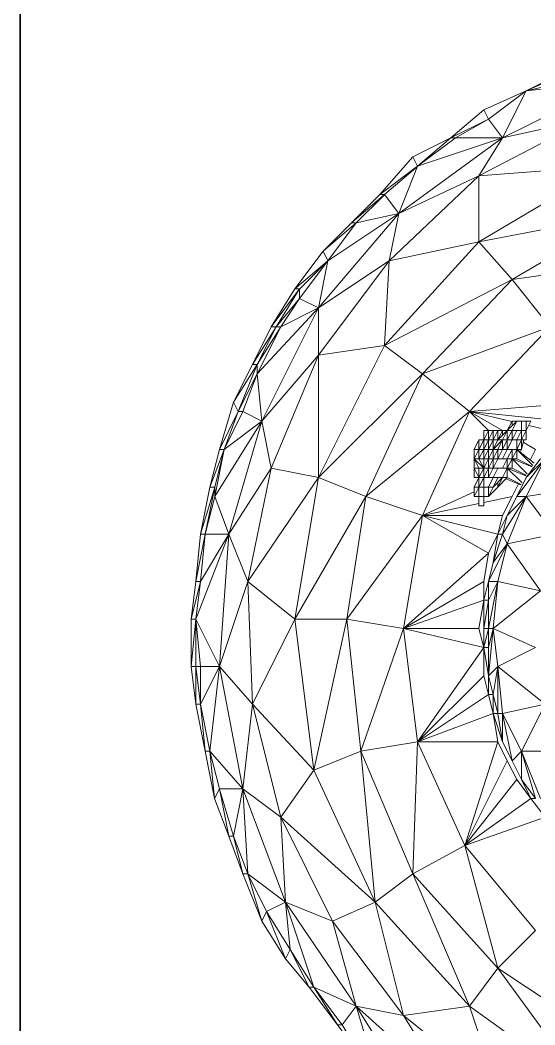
# Model space of a CAD drawing. Header units: millimetres. Extents: x 233224 to 234067, y -13631 to -11613.
# Drawn here: x 233768.3 to 233783.1, y -13595.9 to -13567 of the extents above; entities that cross this region are included whole.
import ezdxf

# ---------------------------------------------------------------- set-up
doc = ezdxf.new("R2010")
doc.units = ezdxf.units.MM
doc.header["$MEASUREMENT"] = 0
doc.layers.add('Int - Furniture', color=7, linetype='Continuous')
doc.layers.add('Structural - Bearing', color=7, linetype='Continuous')
doc.layers.add('Int - Furniture _Pen_No__4', color=7, linetype='Continuous', lineweight=20, true_color=0x029e21)
doc.layers.add('Structural - Bearing_Pen_No__7', color=7, linetype='Continuous', lineweight=35)

# ---------------------------------------------------------------- blocks, each defined once
blk = doc.blocks.new('Slab_13', base_point=(231084.73, -13713.4))
at = {"layer": 'Structural - Bearing_Pen_No__7', "linetype": 'Continuous', "flags": 128}
blk.add_lwpolyline([(231134.73, -13663.4), (231734.73, -13663.41), (231734.73, -13163.41), (231134.73, -13163.4)], close=True, dxfattribs=at)
blk = doc.blocks.new('Slab_14', base_point=(231134.73, -13663.4))
at = {"layer": 'Structural - Bearing_Pen_No__7', "linetype": 'Continuous', "flags": 128}
blk.add_lwpolyline([(231134.73, -13663.4), (231134.73, -13163.4), (231734.73, -13163.41), (231734.73, -13663.41)], close=True, dxfattribs=at)
blk = doc.blocks.new('SAILOR AP1 D20-UZUNKOLLU_2')
at = {"layer": 'Int - Furniture _Pen_No__4', "linetype": 'Continuous'}
for p, q in [((12963.56, -759.69), (12977.12, -756.97)), ((12977.12, -756.97), (12987.98, -755.62)), ((12977.12, -758.34), (12987.98, -756.97)), ((12977.12, -756.97), (12987.98, -756.97)), ((12977.12, -758.34), (12977.12, -756.97)), ((12987.98, -755.62), (13001.54, -756.97)), ((12987.98, -755.62), (13001.54, -755.62)), ((12987.98, -756.97), (12987.98, -755.62)), ((12987.98, -763.76), (13001.54, -756.97)), ((12987.98, -758.34), (13001.54, -756.97)), ((12987.98, -756.97), (13001.54, -756.97)), ((12987.98, -758.34), (12987.98, -756.97)), ((13001.54, -755.62), (13012.4, -758.34)), ((13001.54, -755.62), (13012.4, -756.97)), ((13001.54, -756.97), (13001.54, -755.62)), ((13001.54, -756.97), (13025.96, -766.48)), ((13001.54, -756.97), (13012.37, -758.34)), ((13012.4, -756.97), (13025.96, -759.69)), ((13012.4, -756.97), (13025.96, -758.34)), ((13012.4, -758.34), (13012.4, -756.97)), ((12949.99, -762.41), (12963.56, -759.69)), ((12963.56, -761.04), (12977.12, -758.34)), ((12963.56, -759.69), (12977.12, -758.34)), ((12963.56, -761.04), (12963.56, -759.69)), ((12977.12, -758.34), (12987.98, -758.34)), ((12987.98, -763.76), (12977.12, -758.34)), ((12987.98, -763.76), (12987.98, -758.34)), ((13012.37, -758.34), (13012.4, -758.34)), ((13012.4, -758.34), (13025.96, -759.69)), ((13025.96, -766.48), (13012.4, -758.34)), ((13025.96, -758.34), (13039.53, -762.41)), ((13025.96, -758.34), (13039.53, -761.04)), ((13025.96, -759.69), (13025.96, -758.34)), ((13025.96, -759.69), (13036.81, -762.41)), ((13025.96, -759.69), (13039.53, -762.41)), ((13025.96, -766.48), (13025.96, -759.69)), ((12939.14, -766.48), (12949.99, -762.41)), ((12949.99, -762.41), (12963.56, -761.04)), ((12952.71, -763.76), (12949.99, -762.41)), ((12952.71, -770.55), (12963.56, -761.04)), ((12952.71, -763.76), (12963.56, -761.04)), ((12963.56, -761.04), (12987.98, -763.76)), ((13025.96, -766.48), (13036.81, -762.41)), ((13036.81, -762.41), (13058.52, -775.97)), ((13036.81, -762.41), (13050.38, -765.11)), ((13036.81, -762.41), (13039.53, -762.41)), ((13039.53, -761.04), (13050.38, -765.11)), ((13039.53, -761.04), (13050.38, -763.76)), ((13039.53, -762.41), (13039.53, -761.04)), ((13039.53, -762.41), (13050.38, -765.11)), ((12939.14, -766.48), (12952.71, -763.76)), ((12939.14, -767.83), (12952.67, -763.77)), ((12952.67, -763.77), (12952.71, -763.76)), ((12952.71, -770.55), (12987.98, -763.76)), ((12952.71, -770.55), (12952.71, -763.76)), ((12977.12, -773.25), (12987.98, -763.76)), ((12987.98, -763.76), (13025.96, -766.48)), ((13012.4, -771.9), (12987.98, -763.76)), ((13050.38, -763.76), (13061.23, -769.18)), ((13050.38, -763.76), (13063.94, -767.83)), ((13050.38, -765.11), (13050.38, -763.76)), ((13050.38, -765.11), (13061.23, -770.55)), ((13050.38, -765.11), (13061.23, -769.18)), ((13058.52, -775.97), (13050.38, -765.11)), ((12928.29, -770.55), (12939.14, -766.48)), ((12928.29, -771.9), (12939.14, -767.83)), ((12928.29, -770.55), (12939.14, -767.83)), ((12939.14, -767.83), (12939.14, -766.48)), ((12952.71, -770.55), (12939.14, -767.83)), ((13012.4, -771.9), (13025.96, -766.48)), ((13025.96, -766.48), (13058.52, -775.97)), ((13044.95, -778.68), (13025.96, -766.48)), ((13061.23, -769.18), (13063.94, -767.83)), ((13063.94, -767.83), (13074.8, -774.61)), ((13063.94, -767.83), (13074.8, -773.25)), ((12914.72, -775.97), (12928.29, -770.55)), ((12920.15, -782.75), (12952.71, -770.55)), ((12928.29, -771.9), (12952.71, -770.55)), ((12928.29, -771.9), (12928.29, -770.55)), ((12944.57, -781.4), (12952.71, -770.55)), ((12977.12, -773.25), (12952.71, -770.55)), ((13058.52, -775.97), (13061.23, -770.55)), ((13061.23, -769.18), (13072.08, -774.61)), ((13061.23, -769.18), (13074.8, -774.61)), ((13061.23, -770.55), (13061.23, -769.18)), ((13061.23, -770.55), (13072.08, -774.61)), ((12914.72, -775.97), (12928.29, -771.9)), ((12917.44, -777.33), (12928.29, -771.9)), ((12920.15, -782.75), (12928.29, -771.9)), ((12944.57, -781.4), (12977.12, -773.25)), ((12958.13, -790.89), (12977.12, -773.25)), ((12977.12, -773.25), (13012.4, -771.9)), ((13001.54, -785.47), (12977.12, -773.25)), ((13001.54, -785.47), (13012.4, -771.9)), ((13012.4, -771.9), (13042.24, -792.25)), ((13012.4, -771.9), (13044.95, -778.68)), ((13074.8, -773.25), (13085.65, -780.04)), ((13074.8, -773.25), (13085.65, -778.68)), ((13074.8, -774.61), (13074.8, -773.25)), ((12903.87, -782.75), (12914.72, -775.97)), ((12917.44, -777.33), (12914.72, -775.97)), ((13044.95, -778.68), (13058.52, -775.97)), ((13058.52, -775.97), (13072.08, -774.61)), ((13058.52, -775.97), (13091.08, -792.25)), ((13077.51, -792.25), (13058.52, -775.97)), ((13072.08, -774.61), (13091.08, -792.25)), ((13072.08, -774.61), (13085.65, -781.4)), ((13072.08, -774.61), (13074.8, -774.61)), ((13074.8, -774.61), (13085.65, -781.4)), ((13074.8, -774.61), (13085.65, -780.04)), ((12903.87, -782.75), (12917.44, -777.33)), ((12906.58, -784.11), (12917.44, -777.33)), ((12920.15, -782.75), (12917.44, -777.33)), ((13042.24, -792.25), (13044.95, -778.68)), ((13044.95, -778.68), (13077.51, -792.25)), ((13085.65, -778.68), (13096.5, -786.82)), ((13085.65, -778.68), (13096.5, -785.47)), ((13085.65, -780.04), (13085.65, -778.68)), ((13085.65, -780.04), (13093.79, -786.82)), ((13085.65, -780.04), (13096.5, -786.82)), ((13085.65, -781.4), (13085.65, -780.04)), ((12890.3, -803.1), (12920.15, -782.75)), ((12895.73, -790.89), (12920.15, -782.75)), ((12895.73, -789.54), (12903.87, -782.75)), ((12906.58, -784.11), (12903.87, -782.75)), ((12920.15, -782.75), (12906.58, -784.11)), ((12914.72, -796.31), (12944.57, -781.4)), ((12914.72, -796.31), (12920.15, -782.75)), ((12920.15, -808.53), (12944.57, -781.4)), ((12944.57, -781.4), (12920.15, -782.75)), ((12958.13, -790.89), (12944.57, -781.4)), ((13085.65, -781.4), (13093.79, -786.82)), ((13091.08, -792.25), (13085.65, -781.4)), ((12895.73, -790.89), (12906.58, -784.11)), ((12895.73, -789.54), (12906.58, -784.11)), ((12958.13, -790.89), (13001.54, -785.47)), ((13001.54, -785.47), (13036.81, -805.82)), ((13001.54, -785.47), (13042.24, -792.25)), ((13001.54, -800.38), (13001.54, -785.47)), ((13096.5, -785.47), (13104.64, -794.96)), ((13096.5, -785.47), (13107.35, -793.61)), ((13096.5, -786.82), (13096.5, -785.47)), ((13091.08, -792.25), (13093.79, -786.82)), ((13093.79, -786.82), (13104.64, -794.96)), ((13093.79, -786.82), (13096.5, -786.82)), ((13096.5, -786.82), (13096.53, -786.84)), ((13096.53, -786.84), (13104.64, -794.96)), ((12884.87, -797.68), (12895.73, -789.54)), ((12884.87, -799.03), (12895.73, -790.89)), ((12884.87, -797.68), (12895.73, -790.89)), ((12890.3, -803.1), (12895.73, -790.89)), ((12895.73, -790.89), (12895.73, -789.54)), ((12920.15, -808.53), (12958.13, -790.89)), ((12958.13, -790.89), (13001.54, -800.38)), ((12963.56, -804.46), (12958.13, -790.89)), ((13036.81, -805.82), (13042.24, -792.25)), ((13042.24, -792.25), (13072.08, -822.09)), ((13042.24, -792.25), (13080.22, -811.24)), ((13042.24, -792.25), (13077.51, -792.25)), ((13077.51, -792.25), (13104.64, -812.6)), ((13080.22, -811.24), (13077.51, -792.25)), ((13077.51, -792.25), (13091.08, -792.25)), ((13091.08, -792.25), (13118.21, -815.31)), ((13104.64, -812.6), (13091.08, -792.25)), ((13091.08, -792.25), (13104.64, -794.96)), ((13104.64, -794.96), (13107.35, -793.61)), ((13107.35, -793.61), (13115.49, -803.1)), ((13107.35, -793.61), (13115.49, -801.75)), ((12887.59, -816.67), (12914.72, -796.31)), ((12914.72, -796.31), (12890.3, -803.1)), ((12920.15, -808.53), (12914.72, -796.31)), ((13104.64, -794.96), (13118.21, -815.31)), ((13104.64, -794.96), (13115.49, -803.1)), ((12874.03, -805.82), (12884.87, -797.68)), ((12874.03, -805.82), (12884.87, -799.03)), ((12884.85, -799.05), (12884.87, -799.03)), ((12884.87, -799.03), (12884.87, -797.68)), ((12890.3, -803.1), (12884.87, -799.03)), ((12963.56, -804.46), (13001.54, -800.38)), ((12998.83, -816.67), (13001.54, -800.38)), ((13001.54, -800.38), (13031.39, -822.09)), ((13001.54, -800.38), (13036.81, -805.82)), ((12865.89, -830.23), (12890.3, -803.1)), ((12868.59, -816.67), (12890.3, -803.1)), ((12890.3, -803.1), (12876.73, -807.17)), ((12887.59, -816.67), (12890.3, -803.1)), ((13115.49, -801.75), (13123.63, -811.24)), ((13115.49, -801.75), (13123.63, -809.89)), ((13115.49, -803.1), (13115.49, -801.75)), ((13115.49, -803.1), (13123.61, -811.22)), ((13118.21, -815.31), (13115.49, -803.1)), ((12920.15, -808.53), (12963.56, -804.46)), ((12928.29, -819.38), (12963.56, -804.46)), ((12963.56, -804.46), (12998.83, -816.67)), ((12966.27, -820.74), (12963.56, -804.46)), ((13031.39, -822.09), (13036.81, -805.82)), ((13036.81, -805.82), (13061.23, -835.66)), ((13036.81, -805.82), (13072.08, -822.09)), ((12887.59, -816.67), (12920.15, -808.53)), ((12890.3, -835.66), (12920.15, -808.53)), ((12928.29, -819.38), (12920.15, -808.53)), ((13072.08, -822.09), (13080.22, -811.24)), ((13080.22, -811.24), (13099.22, -847.87)), ((13080.22, -811.24), (13110.07, -838.37)), ((13080.22, -811.24), (13104.64, -812.6)), ((13118.21, -815.31), (13123.63, -811.24)), ((13123.61, -811.22), (13123.63, -811.24)), ((13123.63, -809.89), (13131.77, -820.74)), ((13123.63, -809.89), (13134.49, -819.38)), ((13123.63, -811.24), (13123.63, -809.89)), ((13123.63, -811.24), (13131.75, -820.72)), ((13104.64, -812.6), (13129.06, -838.37)), ((13110.07, -838.37), (13104.64, -812.6)), ((13104.64, -812.6), (13118.21, -815.31)), ((12865.89, -843.8), (12887.59, -816.67)), ((12887.59, -816.67), (12865.89, -830.23)), ((12890.3, -835.66), (12887.59, -816.67)), ((12966.27, -820.74), (12998.83, -816.67)), ((12993.4, -839.73), (12998.83, -816.67)), ((12998.83, -816.67), (13020.53, -841.09)), ((12998.83, -816.67), (13031.39, -822.09)), ((13012.4, -839.73), (12998.83, -816.67)), ((13006.97, -839.73), (12998.83, -816.67)), ((12998.83, -838.37), (12998.83, -816.67)), ((13118.21, -815.31), (13139.92, -845.16)), ((13129.06, -838.37), (13118.21, -815.31)), ((13118.21, -815.31), (13131.77, -820.74)), ((12890.3, -835.66), (12928.29, -819.38)), ((12901.16, -843.8), (12928.29, -819.38)), ((12928.29, -819.38), (12966.27, -820.74)), ((12936.43, -834.3), (12928.29, -819.38)), ((13131.77, -820.74), (13134.49, -819.38)), ((13134.49, -819.38), (13139.92, -830.23)), ((12936.43, -834.3), (12966.27, -820.74)), ((12966.27, -820.74), (12993.4, -839.73)), ((12985.26, -839.73), (12966.27, -820.74)), ((12979.84, -841.09), (12966.27, -820.74)), ((12974.41, -842.44), (12966.27, -820.74)), ((12966.27, -843.8), (12966.27, -820.74)), ((13020.53, -841.09), (13031.39, -822.09)), ((13025.96, -843.8), (13031.39, -822.09)), ((13031.39, -822.09), (13038.17, -837.02)), ((13031.39, -822.09), (13061.23, -835.66)), ((13034.82, -838.37), (13031.39, -822.09)), ((13031.39, -845.16), (13031.39, -822.09)), ((13061.23, -835.66), (13072.08, -822.09)), ((13072.08, -822.09), (13085.65, -858.72)), ((13072.08, -822.09), (13099.22, -847.87)), ((13131.75, -820.72), (13131.77, -820.74)), ((13131.77, -820.74), (13139.92, -845.16)), ((13131.77, -820.74), (13139.89, -831.56)), ((13131.77, -820.74), (13139.92, -830.23)), ((13139.89, -831.56), (13139.92, -831.59)), ((13139.92, -830.23), (13139.93, -830.26)), ((13139.92, -830.23), (13148.06, -839.73)), ((13139.92, -831.59), (13139.92, -830.23)), ((13139.92, -831.59), (13145.34, -841.09)), ((13139.92, -845.16), (13139.92, -831.59)), ((13139.93, -830.26), (13145.34, -841.09)), ((12901.16, -843.8), (12936.43, -834.3)), ((12912, -854.65), (12936.43, -834.3)), ((12936.43, -834.3), (12966.27, -843.8)), ((12960.85, -846.51), (12936.43, -834.3)), ((12955.42, -849.23), (12936.43, -834.3)), ((12949.99, -853.3), (12936.43, -834.3)), ((12944.57, -857.37), (12936.43, -834.3)), ((12865.89, -869.57), (12890.3, -835.66)), ((12890.3, -835.66), (12865.89, -843.8)), ((12901.16, -843.8), (12890.3, -835.66)), ((13036.81, -838.37), (13036.81, -837.02)), ((13036.81, -837.02), (13039.53, -838.37)), ((13036.81, -837.02), (13039.53, -837.02)), ((13039.53, -837.02), (13039.53, -838.37)), ((13039.53, -837.02), (13042.24, -838.37)), ((13042.24, -838.37), (13044.95, -837.02)), ((13042.24, -837.02), (13042.24, -838.37)), ((13042.24, -837.02), (13044.95, -837.02)), ((13044.95, -839.73), (13047.67, -837.02)), ((13044.95, -838.37), (13047.67, -837.02)), ((13044.95, -837.02), (13047.67, -837.02)), ((13044.95, -838.37), (13044.95, -837.02)), ((13050.38, -838.37), (13047.67, -837.02)), ((13047.67, -837.02), (13047.67, -838.37)), ((13047.67, -837.02), (13050.38, -837.02)), ((13050.38, -837.02), (13050.38, -838.37)), ((13050.38, -837.02), (13053.09, -838.37)), ((13055.81, -845.15), (13061.23, -835.66)), ((13055.81, -841.09), (13061.23, -835.66)), ((13058.38, -847.8), (13061.23, -835.66)), ((13058.52, -862.79), (13061.23, -835.66)), ((13061.23, -835.66), (13063.94, -868.22)), ((13061.23, -835.66), (13085.65, -858.72)), ((12979.85, -841.09), (12985.26, -839.73)), ((12993.4, -839.73), (12985.26, -839.73)), ((12993.4, -839.73), (12985.26, -841.09)), ((12993.4, -839.73), (12998.83, -838.37)), ((12998.83, -839.73), (12993.4, -839.73)), ((12993.4, -839.73), (12998.83, -841.09)), ((12993.4, -841.09), (12993.4, -839.73)), ((13006.97, -839.73), (12998.83, -838.37)), ((13006.97, -839.73), (12998.83, -839.73)), ((12998.83, -839.73), (13006.97, -841.09)), ((12998.83, -841.09), (12998.83, -839.73)), ((13006.97, -839.73), (13012.4, -841.09)), ((13006.97, -841.09), (13006.97, -839.73)), ((13006.98, -839.73), (13012.4, -839.73)), ((13012.4, -839.73), (13020.53, -841.09)), ((13034.1, -838.37), (13034.1, -839.73)), ((13036.81, -838.37), (13034.1, -838.37)), ((13034.1, -839.73), (13036.81, -839.73)), ((13036.81, -847.87), (13035.1, -839.73)), ((13039.53, -838.37), (13036.81, -838.37)), ((13036.81, -838.37), (13036.81, -839.73)), ((13036.81, -839.73), (13036.81, -841.09)), ((13036.81, -839.73), (13039.53, -839.73)), ((13039.53, -838.37), (13042.24, -839.73)), ((13039.53, -839.73), (13039.53, -838.37)), ((13039.53, -838.37), (13042.24, -838.37)), ((13042.24, -839.73), (13039.53, -839.73)), ((13039.53, -839.73), (13039.53, -841.09)), ((13042.24, -838.37), (13044.95, -839.73)), ((13042.24, -838.37), (13042.24, -839.73)), ((13042.24, -838.37), (13044.95, -838.37)), ((13042.24, -841.09), (13042.24, -839.73)), ((13044.95, -841.09), (13042.24, -839.73)), ((13042.24, -839.73), (13044.95, -839.73)), ((13044.95, -839.73), (13047.67, -838.37)), ((13044.95, -838.37), (13044.95, -839.73)), ((13044.95, -839.73), (13047.67, -841.09)), ((13044.95, -839.73), (13044.95, -841.09)), ((13044.95, -839.73), (13047.67, -839.73)), ((13047.67, -838.37), (13050.38, -839.73)), ((13047.67, -838.37), (13050.38, -838.37)), ((13047.67, -839.73), (13047.67, -838.37)), ((13047.67, -839.73), (13050.38, -841.09)), ((13047.67, -839.73), (13050.38, -839.73)), ((13047.67, -841.09), (13047.67, -839.73)), ((13053.09, -839.73), (13050.38, -838.37)), ((13050.38, -838.37), (13050.38, -839.73)), ((13050.38, -838.37), (13053.09, -838.37)), ((13050.38, -839.73), (13050.38, -841.09)), ((13050.38, -839.73), (13053.09, -841.09)), ((13050.38, -839.73), (13053.09, -839.73)), ((13053.09, -839.73), (13053.09, -838.37)), ((13053.09, -839.73), (13055.81, -839.73)), ((13053.09, -839.73), (13055.81, -841.09)), ((13053.09, -841.09), (13053.09, -839.73)), ((13055.81, -841.09), (13055.81, -839.73)), ((13099.22, -847.87), (13110.07, -838.37)), ((13110.07, -838.37), (13118.21, -880.43)), ((13110.07, -838.37), (13131.77, -875)), ((13110.07, -838.37), (13129.06, -838.37)), ((13129.06, -838.37), (13131.77, -875)), ((13129.06, -838.37), (13145.34, -869.57)), ((13129.06, -838.37), (13139.92, -845.16)), ((13145.34, -841.09), (13148.06, -839.73)), ((13148.06, -839.73), (13153.48, -851.94)), ((12974.41, -842.44), (12966.27, -843.8)), ((12974.41, -842.44), (12966.27, -845.16)), ((12979.84, -841.09), (12974.41, -842.44)), ((12974.41, -843.8), (12979.84, -842.44)), ((12974.41, -842.44), (12979.84, -842.44)), ((12974.41, -843.8), (12974.41, -842.44)), ((12979.84, -842.44), (12985.26, -841.09)), ((12979.84, -841.09), (12985.26, -841.09)), ((12979.84, -842.44), (12979.84, -841.09)), ((12987.98, -843.8), (12979.84, -842.44)), ((12985.26, -841.09), (12998.83, -842.44)), ((12987.98, -843.8), (12985.26, -841.09)), ((12985.26, -841.09), (12993.4, -841.09)), ((12987.98, -843.8), (12998.83, -842.44)), ((12998.83, -842.44), (12993.4, -841.09)), ((12993.4, -841.09), (12998.83, -841.09)), ((12993.4, -854.65), (12998.83, -842.44)), ((12998.83, -841.09), (13012.4, -843.8)), ((12998.83, -842.44), (12998.83, -841.09)), ((12998.83, -841.09), (13006.97, -841.09)), ((12998.83, -842.44), (13009.68, -856.01)), ((12998.83, -842.44), (13012.4, -843.8)), ((13012.4, -843.8), (13006.97, -841.09)), ((13006.97, -841.09), (13012.4, -841.09)), ((13012.4, -841.09), (13023.25, -846.51)), ((13012.4, -843.8), (13012.4, -841.09)), ((13012.4, -841.09), (13017.82, -842.44)), ((13023.25, -846.51), (13017.82, -842.44)), ((13017.82, -842.44), (13025.96, -845.16)), ((13025.96, -843.8), (13017.82, -842.44)), ((13025.96, -843.8), (13020.53, -841.09)), ((13036.81, -841.09), (13039.53, -842.44)), ((13036.81, -841.09), (13039.54, -842.45)), ((13039.53, -841.09), (13036.81, -841.09)), ((13039.53, -843.8), (13036.81, -841.09)), ((13039.53, -841.09), (13039.53, -842.44)), ((13039.53, -841.09), (13042.24, -842.44)), ((13039.53, -842.44), (13042.24, -845.16)), ((13039.54, -842.44), (13042.24, -843.8)), ((13042.24, -841.09), (13044.95, -842.44)), ((13042.24, -841.09), (13044.95, -841.09)), ((13042.24, -842.44), (13042.24, -841.09)), ((13042.24, -842.44), (13044.95, -843.8)), ((13042.24, -843.8), (13042.24, -842.44)), ((13044.95, -841.09), (13047.67, -842.44)), ((13044.95, -842.44), (13044.95, -841.09)), ((13044.95, -841.09), (13047.67, -841.09)), ((13044.95, -842.44), (13047.67, -843.8)), ((13044.95, -843.8), (13044.95, -842.44)), ((13044.95, -842.44), (13047.67, -842.44)), ((13050.38, -841.09), (13047.67, -841.09)), ((13047.67, -841.09), (13047.67, -842.44)), ((13047.67, -841.09), (13050.38, -842.44)), ((13050.38, -843.8), (13047.67, -842.44)), ((13047.67, -843.8), (13047.67, -842.44)), ((13047.67, -842.44), (13050.38, -842.44)), ((13050.38, -841.09), (13053.09, -842.44)), ((13050.38, -841.09), (13053.09, -841.09)), ((13050.38, -841.09), (13050.38, -842.44)), ((13050.38, -842.44), (13053.09, -842.44)), ((13050.38, -842.44), (13053.09, -845.16)), ((13050.38, -842.44), (13053.09, -843.8)), ((13050.38, -843.8), (13050.38, -842.44)), ((13055.81, -841.09), (13053.09, -841.09)), ((13053.09, -841.09), (13055.81, -842.44)), ((13053.09, -842.44), (13053.09, -841.09)), ((13053.09, -842.44), (13055.81, -842.44)), ((13055.81, -843.8), (13053.09, -842.44)), ((13053.09, -843.8), (13053.09, -842.44)), ((13055.81, -842.44), (13055.81, -841.09)), ((13055.81, -843.8), (13055.81, -842.44)), ((13139.92, -845.16), (13145.34, -841.09)), ((13145.34, -841.09), (13153.46, -851.91)), ((12865.89, -869.57), (12901.16, -843.8)), ((12879.45, -876.36), (12901.16, -843.8)), ((12912, -854.65), (12901.16, -843.8)), ((12955.42, -849.23), (12960.85, -846.51)), ((12960.85, -846.51), (12966.27, -843.8)), ((12960.85, -847.87), (12974.41, -845.16)), ((12960.85, -847.87), (12966.27, -845.16)), ((12963.56, -850.58), (12974.41, -845.16)), ((12966.27, -845.16), (12974.41, -843.8)), ((12974.41, -845.16), (12966.27, -845.16)), ((12974.41, -845.16), (12987.98, -843.8)), ((12974.41, -843.8), (12987.98, -843.8)), ((12974.41, -845.16), (12974.41, -843.8)), ((12977.12, -857.37), (12974.41, -845.16)), ((12977.12, -857.37), (12987.98, -843.8)), ((12993.4, -854.65), (12987.98, -843.8)), ((13009.68, -856.01), (13012.4, -843.8)), ((13009.68, -856.01), (13023.25, -846.51)), ((13012.4, -843.8), (13023.25, -846.51)), ((13023.25, -846.51), (13025.96, -845.16)), ((13023.25, -846.51), (13036.81, -851.94)), ((13025.96, -860.08), (13023.25, -846.51)), ((13025.96, -843.8), (13031.39, -846.51)), ((13025.96, -845.16), (13025.96, -843.8)), ((13025.96, -845.16), (13036.81, -851.94)), ((13025.96, -845.16), (13031.39, -846.51)), ((13025.98, -843.8), (13031.39, -845.16)), ((13031.39, -845.16), (13036.81, -847.87)), ((13036.81, -851.94), (13031.39, -846.51)), ((13031.39, -846.51), (13036.81, -849.23)), ((13042.24, -845.16), (13039.53, -843.8)), ((13039.53, -843.8), (13040.88, -843.8)), ((13039.53, -843.8), (13042.24, -846.51)), ((13040.15, -850.38), (13041.86, -846.12)), ((13040.24, -850.51), (13042.24, -846.51)), ((13040.72, -850.75), (13044.95, -846.51)), ((13042.24, -845.16), (13042.24, -843.8)), ((13042.24, -845.16), (13044.95, -846.51)), ((13042.24, -846.51), (13042.24, -845.16)), ((13042.24, -846.51), (13044.95, -846.51)), ((13042.81, -851.85), (13044.95, -846.51)), ((13044.95, -843.8), (13044.95, -845.16)), ((13044.95, -845.16), (13047.67, -846.51)), ((13044.95, -846.51), (13044.95, -845.16)), ((13044.95, -846.51), (13047.67, -846.51)), ((13044.95, -846.51), (13044.95, -847.87)), ((13044.95, -846.51), (13047.67, -847.87)), ((13050.38, -845.16), (13047.67, -843.8)), ((13047.67, -843.8), (13047.67, -845.16)), ((13050.38, -843.8), (13047.67, -843.8)), ((13047.67, -845.16), (13047.67, -846.51)), ((13047.67, -845.16), (13050.38, -846.51)), ((13047.67, -846.51), (13050.38, -847.87)), ((13047.67, -847.87), (13047.67, -846.51)), ((13050.38, -843.8), (13053.09, -845.16)), ((13050.38, -845.16), (13050.38, -843.8)), ((13050.38, -845.16), (13053.09, -846.51)), ((13050.38, -846.51), (13050.38, -845.16)), ((13050.38, -845.16), (13053.09, -845.16)), ((13053.09, -846.51), (13050.38, -846.51)), ((13050.38, -846.51), (13053.09, -847.87)), ((13050.38, -847.87), (13050.38, -846.51)), ((13053.09, -843.8), (13055.81, -845.16)), ((13053.09, -843.8), (13055.81, -843.8)), ((13055.81, -846.51), (13053.09, -843.8)), ((13053.09, -845.16), (13053.09, -843.8)), ((13053.09, -845.16), (13055.81, -846.51)), ((13053.09, -846.51), (13053.09, -845.16)), ((13053.09, -846.51), (13055.81, -846.51)), ((13053.09, -846.51), (13055.81, -847.87)), ((13053.09, -847.87), (13053.09, -846.51)), ((13054.45, -845.16), (13055.81, -845.16)), ((13055.81, -845.16), (13055.81, -843.8)), ((13055.81, -846.51), (13055.81, -845.16)), ((13058.52, -847.87), (13055.81, -846.51)), ((13055.81, -846.51), (13058.52, -849.23)), ((13055.81, -847.87), (13055.81, -846.51)), ((13139.92, -845.16), (13156.2, -877.71)), ((13145.34, -869.57), (13139.92, -845.16)), ((13139.92, -845.16), (13153.48, -851.94)), ((12949.99, -853.3), (12955.42, -849.23)), ((12955.42, -850.58), (12960.85, -847.87)), ((12963.56, -850.58), (12960.85, -847.87)), ((13036.81, -847.87), (13040.43, -849.68)), ((13036.81, -849.23), (13047.67, -857.37)), ((13036.81, -851.94), (13036.81, -849.23)), ((13036.81, -849.23), (13042.24, -851.94)), ((13044.95, -847.87), (13042.93, -851.92)), ((13043.32, -852.21), (13047.67, -847.87)), ((13047.67, -847.87), (13044.95, -847.87)), ((13045.36, -853.64), (13047.67, -847.87)), ((13045.44, -853.69), (13047.67, -849.23)), ((13045.77, -853.83), (13050.38, -849.23)), ((13046.38, -854.21), (13050.38, -849.23)), ((13047.67, -847.87), (13050.38, -849.23)), ((13047.67, -849.23), (13047.67, -847.87)), ((13047.67, -847.87), (13050.38, -847.87)), ((13047.67, -849.23), (13050.38, -849.23)), ((13050.38, -847.87), (13050.38, -849.23)), ((13050.38, -849.23), (13053.09, -850.58)), ((13050.38, -850.58), (13050.38, -849.23)), ((13050.38, -849.23), (13053.09, -849.23)), ((13055.81, -849.23), (13053.09, -847.87)), ((13055.81, -847.87), (13053.09, -847.87)), ((13053.09, -849.23), (13053.09, -847.87)), ((13053.09, -849.23), (13055.81, -850.58)), ((13053.09, -850.58), (13053.09, -849.23)), ((13058.52, -849.23), (13055.81, -847.87)), ((13055.81, -847.87), (13055.81, -849.23)), ((13055.81, -850.58), (13055.81, -849.23)), ((13057.16, -847.87), (13058.52, -847.87)), ((13058.52, -849.23), (13058.52, -847.87)), ((13058.52, -849.23), (13058.52, -850.58)), ((13085.65, -858.72), (13099.22, -847.87)), ((13099.22, -847.87), (13104.64, -885.85)), ((13099.22, -847.87), (13118.21, -880.43)), ((12949.99, -856.01), (12963.56, -850.58)), ((12949.99, -854.65), (12963.56, -850.58)), ((12949.99, -854.65), (12955.42, -850.58)), ((12949.99, -853.3), (12955.42, -850.58)), ((12963.56, -850.58), (12955.42, -850.58)), ((12963.56, -850.58), (12977.12, -857.37)), ((12963.56, -864.15), (12963.56, -850.58)), ((13025.96, -860.08), (13036.81, -851.94)), ((13036.81, -851.94), (13039.53, -868.22)), ((13036.81, -851.94), (13047.67, -857.37)), ((13047.67, -857.37), (13042.24, -851.94)), ((13042.24, -851.94), (13047.67, -856.01)), ((13049.61, -850.19), (13050.38, -850.58)), ((13050.38, -849.9), (13049.93, -849.79)), ((13050.38, -850.58), (13053.09, -851.26)), ((13050.38, -850.58), (13053.09, -850.58)), ((13050.38, -854.65), (13052.41, -851.09)), ((13053.09, -850.58), (13053.09, -851.94)), ((13055.81, -851.94), (13053.09, -850.58)), ((13055.81, -850.58), (13053.09, -850.58)), ((13055.81, -851.94), (13053.09, -851.94)), ((13055.81, -851.94), (13055.81, -850.58)), ((13058.52, -850.58), (13055.81, -850.58)), ((13055.81, -851.94), (13058.52, -853.3)), ((13058.52, -851.94), (13055.81, -851.94)), ((13058.52, -851.94), (13058.52, -850.58)), ((13058.52, -851.94), (13058.52, -853.3)), ((13153.46, -851.91), (13153.48, -851.94)), ((13153.48, -851.94), (13156.2, -877.71)), ((13153.48, -851.94), (13156.19, -864.12)), ((13153.48, -851.94), (13158.9, -864.15)), ((13153.48, -851.94), (13158.9, -862.79)), ((12949.99, -853.3), (12944.57, -857.37)), ((12949.99, -854.65), (12949.99, -853.3)), ((13047.28, -853.1), (13050.38, -854.65)), ((13055.81, -858.72), (13057.24, -852.65))]:
    blk.add_line(p, q, dxfattribs=at)

msp = doc.modelspace()

# ---------------------------------------------------------------- block references
at = {"layer": 'Int - Furniture', "color": 104, "linetype": 'Continuous', "lineweight": 20, "true_color": 0x029e21, "xscale": 0.1, "yscale": 0.1, "zscale": 100, "rotation": 89.99962635528027}
msp.add_blockref('SAILOR AP1 D20-UZUNKOLLU_2', (233697.644, -14884.385), dxfattribs=at)
at = {"layer": 'Structural - Bearing', "linetype": 'Continuous', "xscale": 0.1, "yscale": 0.1, "zscale": 0.1}
for name, p in [('Slab_13', (233763.302, -13621.584)), ('Slab_14', (233768.302, -13616.584))]:
    msp.add_blockref(name, p, dxfattribs=at)

doc.saveas('drawing.dxf')
